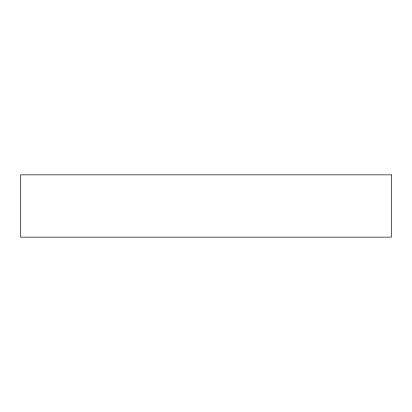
<?xml version="1.0" encoding="UTF-8"?>
<svg xmlns="http://www.w3.org/2000/svg" width="412" height="412" viewBox="0 0 412 412"><rect width="100%" height="100%" fill="white"/><g stroke="black" fill="none" stroke-linecap="round" stroke-linejoin="round"><path stroke-width="0.62" d="M391.4 174.853L20.6 174.853L20.6 237.147L391.4 237.147L391.4 174.853"/></g></svg>
